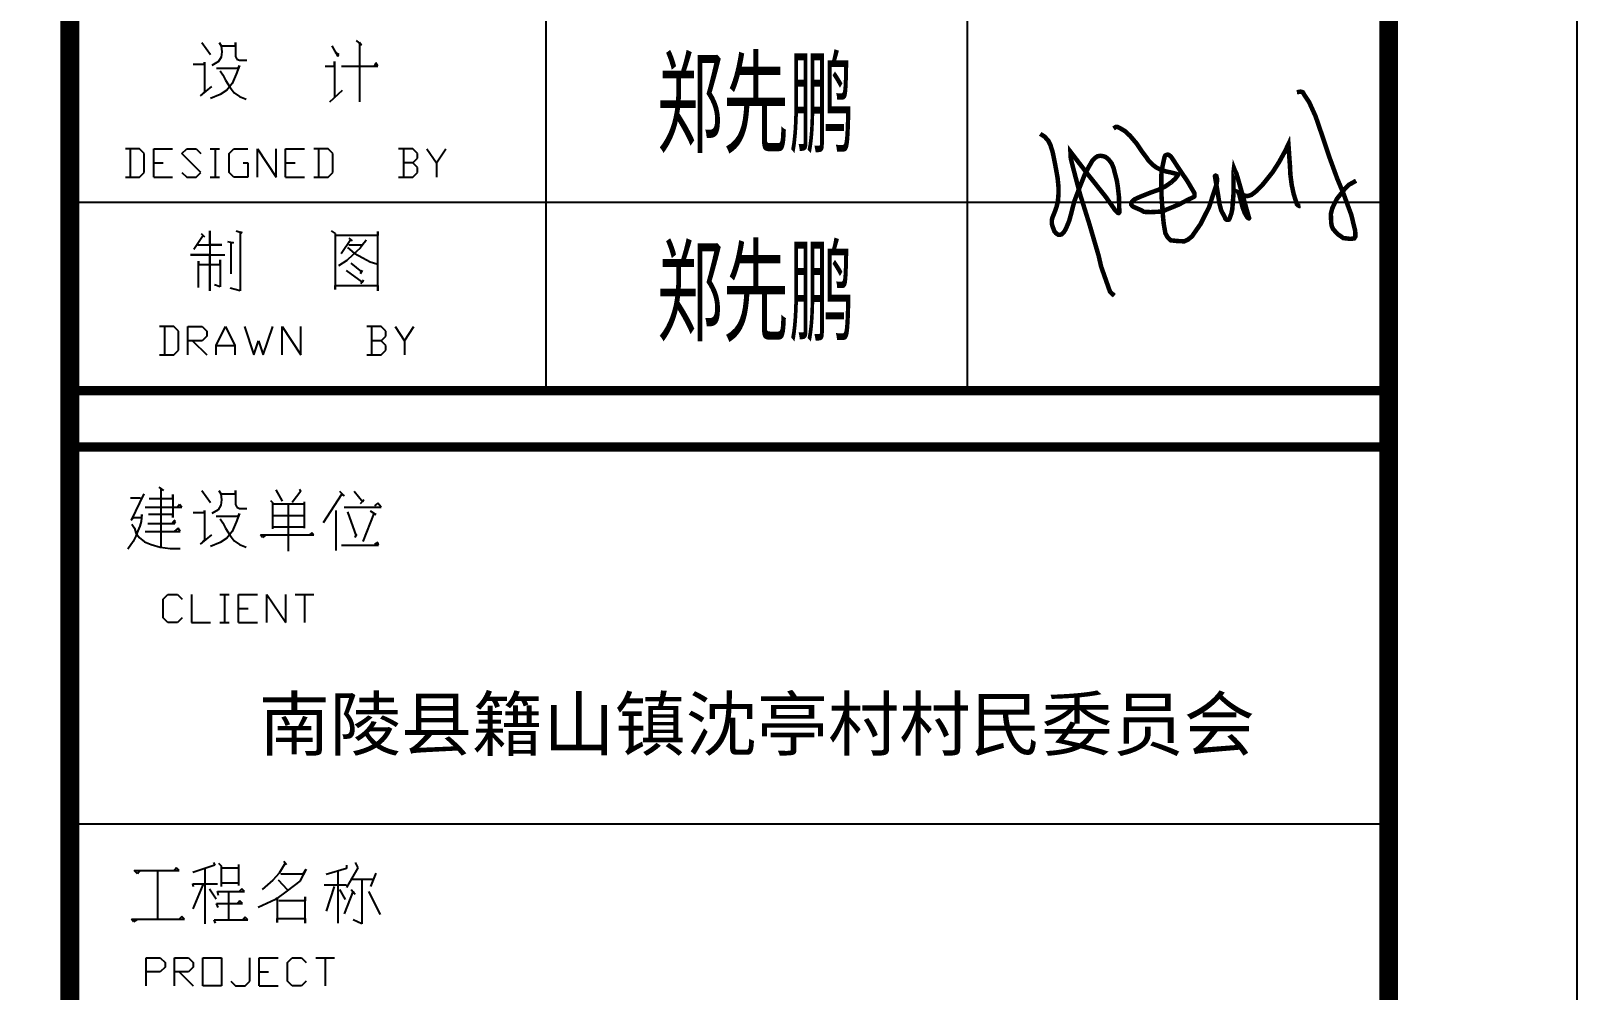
# Model space of a CAD drawing. Extents: x -307088 to 5640332, y -3541089 to -2181377.
# Drawn here: x 5578717 to 5591026, y -3525913 to -3518275 of the extents above; entities that cross this region are included whole.
import ezdxf

# ---------------------------------------------------------------- set-up
doc = ezdxf.new("R2010")
doc.units = 0
doc.header["$LTSCALE"] = 100
doc.header["$MEASUREMENT"] = 0
doc.layers.get('0').update_dxf_attribs({"linetype": 'CONTINUOUS'})
doc.layers.add('PUB_TITLE', color=4, linetype='CONTINUOUS')
doc.styles.add('TSSD_REIN', font='Tssdeng.shx', dxfattribs={"width": 0.7, "bigfont": 'hztxt.shx'})
doc.styles.add('图签2', font='simhei.ttf', dxfattribs={"height": 1000})

# ---------------------------------------------------------------- blocks, each defined once
blk = doc.blocks.new('A$C05C95A80')
at = {"const_width": 24}
for points in [[(1368.7, 1088.8), (1388.3, 1092.3), (1400.2, 1088.8), (1408.5, 1074.9), (1433.3, 1037.6), (1467.9, 961.5), (1498.9, 871.1), (1543.8, 737.6), (1582.7, 631.1), (1616.8, 549.1), (1657.5, 438.4), (1677.6, 356.1), (1679.1, 340), (1679.1, 323.1), (1673.4, 313.3), (1663.6, 311.9), (1653.8, 310.5), (1646, 311.2), (1628.4, 313.3), (1615.8, 314.7), (1589.1, 332.9), (1574.3, 347.7), (1560.3, 363.8), (1553.9, 377.9), (1551.1, 396.1), (1549, 441.8), (1556.1, 472), (1581.4, 523.2), (1621.3, 573.7), (1643.6, 596.9), (1683.1, 619.1)], [(395.4, 896.6), (407.7, 904.8), (415.9, 905.5), (428.3, 899.3), (456.3, 882.7), (483.3, 857.6), (517.7, 817.3), (546.4, 774.4), (567.7, 746.4), (583.2, 724.2), (603.5, 703.9), (621.9, 690.1), (647.9, 676.6), (673.9, 668.6), (702.6, 662.5), (727.5, 656.4), (735.5, 653.3), (737.1, 648.9), (723, 629.7), (699.7, 609)], [(6.5, 868.1), (30.5, 852.7), (49.7, 831), (60.5, 809.3), (72.6, 770.6), (83.9, 715.8), (93.1, 666.3), (99.1, 631.2), (103.3, 587), (103.4, 547.1), (100.4, 510.6), (93.1, 480), (82.5, 450.6), (76.6, 436.1), (73.4, 428.2), (69.9, 418), (68.4, 410.3), (68, 401.3), (68, 391.7), (69.9, 383.5), (73.7, 372.1), (77.6, 361.8), (82, 350.7), (89.5, 341.4), (96.2, 336), (102.9, 332.4), (110.8, 332), (120.8, 334.7), (130.6, 344.5), (140.5, 359.7), (146.3, 372.9), (160.1, 405.5), (171.3, 446.6), (187.3, 509), (213, 577.1), (241.9, 649.4), (262.4, 689.6), (282.8, 724.7), (296.3, 739.5), (311.2, 749.3), (326.9, 751.8), (341.3, 749.3), (354.8, 744.6), (369.3, 732.3), (385.4, 711.6), (395.6, 687.8), (402.4, 661.4), (413.7, 617.6), (418.9, 583), (424.4, 534.3), (425.7, 485.1), (426.3, 454.6), (426.3, 451.4), (425.5, 449.7), (423.1, 448), (420.9, 448.1), (419.1, 448.6), (417, 450.1), (403, 464.3), (355.3, 532.4), (310.2, 589.2), (257, 656.2), (213.3, 712.9), (166.9, 773.2), (168.8, 737.7), (179.5, 694.1), (217.3, 549.8), (266.8, 391.4), (316.9, 219.9), (329.7, 163.8), (376.8, 30.5), (399.7, 8.7)], [(699.7, 609), (668.1, 587.5), (651.6, 580.2), (632.7, 570.6), (591.1, 555.6), (539.8, 535.3), (507.8, 520.8), (499.6, 514), (494.2, 508.7), (489.4, 500), (489.9, 492.2), (496.2, 484), (502.5, 480.1), (540.7, 463.7), (555.7, 455), (564, 453.5), (578, 453), (592.5, 452.5), (654, 455.5), (675.3, 465.6), (740.2, 491.7), (789.6, 517.8), (821.6, 532.8), (825.4, 537.7), (825.4, 544.5), (825.4, 552.7), (786.7, 618.6), (759.1, 658.7), (704.8, 741.1), (699, 748.8), (693.7, 752.7), (687.4, 757.1), (681.1, 757.5), (674.3, 755.6), (670.5, 753.2), (669, 751.3), (667.6, 747.9), (666.6, 745.9), (657.4, 704.3), (654, 685.4), (650.6, 666), (649.6, 651.5), (649.4, 598.7), (650.3, 538.5), (652, 515), (658.1, 428.8), (662.5, 387.8), (670.9, 340.1), (683.5, 317.7), (699, 303), (732.6, 299.1), (771.5, 297.4), (790.4, 306.5), (811.6, 323.3), (857.8, 389.7), (903.1, 479.9), (929.9, 562.8), (938.9, 588.4), (943.1, 603.2), (945, 619.6), (945, 630.2), (941.3, 644.5), (937.7, 646.3), (935.3, 644.8), (934.3, 643.6), (934.3, 641.1), (934.7, 639.3), (935, 636), (950.9, 541.9), (958, 496.6), (967.2, 461), (983.2, 431.5), (989.8, 417.2), (993.1, 413.2), (998.6, 411.4), (1003.5, 411.4), (1007.7, 412.6), (1011.7, 418.4), (1020.9, 445), (1025.8, 467.4), (1028.6, 500.2), (1032.9, 557.3), (1032.4, 581.9), (1032.9, 660.2), (1034, 676.6), (1035.1, 685.4), (1040.6, 671.7), (1047.8, 657.4), (1057.1, 626.3), (1115.2, 420.6), (1114.3, 419.4), (1113, 419.4), (1112, 419.9), (1110.8, 420.5), (1109.1, 421.9), (1107.8, 423.1), (1106.5, 424.4), (1104.2, 427), (1102.6, 429.8), (1092, 447.8), (1081.5, 475.3), (1071.6, 512.1), (1063.3, 545.1), (1058.4, 555.6), (1057.8, 557.8), (1061.7, 556.1), (1066.1, 552.8), (1068.3, 551.2), (1071.6, 549), (1076.5, 545.1), (1087.6, 541.9), (1097.5, 538.6), (1109.1, 538.6), (1118.4, 540.8), (1127.2, 544.1), (1154.2, 564.5), (1190.6, 602.6), (1240.2, 664.8), (1273.8, 717.2), (1306.3, 776.1), (1323.9, 813), (1328.1, 752.6), (1332.2, 695.5), (1334.3, 651.6), (1341.3, 597.2), (1351.8, 548.4), (1368.6, 495.4), (1374.9, 488.4), (1381.8, 485), (1388.1, 485.7)]]:
    blk.add_lwpolyline(points, dxfattribs=at)
blk = doc.blocks.new('A$C24767006')
at = {"layer": 'PUB_TITLE'}
for p, q in [((3864, 28988, 1874), (3864, 18518, 1874)), ((7218, 28988, 1874), (7218, 18518, 1874)), ((1126, 21259, 1874), (1195, 21165, 1874)), ((1263, 21259, 1874), (1279, 21233, 1874)), ((1279, 21233, 1874), (1284, 21186, 1874)), ((1284, 21186, 1874), (1279, 21144, 1874)), ((1284, 21233, 1874), (1394, 21233, 1874)), ((1394, 21259, 1874), (1394, 21149, 1874)), ((1394, 21233, 1874), (1394, 21259, 1874)), ((2161, 21233, 1874), (2208, 21149, 1874)), ((2218, 21165, 1874), (2187, 21181, 1874)), ((2355, 21275, 1874), (2397, 21238, 1874)), ((2381, 21259, 1874), (2381, 20787, 1874)), ((2397, 21238, 1874), (2381, 21259, 1874)), ((1058, 21086, 1874), (1147, 21086, 1874)), ((1147, 21102, 1874), (1147, 20866, 1874)), ((1147, 21086, 1874), (1147, 21102, 1874)), ((1258, 21107, 1874), (1205, 21076, 1874)), ((1242, 21055, 1874), (1415, 21055, 1874)), ((1279, 21144, 1874), (1258, 21107, 1874)), ((1394, 21149, 1874), (1405, 21128, 1874)), ((1426, 21076, 1874), (1399, 21007, 1874)), ((1405, 21128, 1874), (1426, 21118, 1874)), ((1415, 21055, 1874), (1426, 21076, 1874)), ((1426, 21118, 1874), (1483, 21118, 1874)), ((2108, 21070, 1874), (2182, 21070, 1874)), ((2182, 21107, 1874), (2182, 20818, 1874)), ((2182, 21070, 1874), (2182, 21107, 1874)), ((2208, 21149, 1874), (2218, 21165, 1874)), ((2239, 21070, 1874), (2528, 21070, 1874)), ((2512, 21097, 1874), (2497, 21070, 1874)), ((2528, 21070, 1874), (2512, 21097, 1874)), ((1273, 21034, 1874), (1294, 21002, 1874)), ((1294, 21002, 1874), (1315, 20960, 1874)), ((1315, 20960, 1874), (1352, 20902, 1874)), ((1368, 20934, 1874), (1326, 20881, 1874)), ((1399, 21007, 1874), (1368, 20934, 1874)), ((1116, 20834, 1874), (1205, 20908, 1874)), ((1147, 20866, 1874), (1116, 20834, 1874)), ((1273, 20845, 1874), (1195, 20813, 1874)), ((1326, 20881, 1874), (1273, 20845, 1874)), ((1352, 20902, 1874), (1384, 20860, 1874)), ((1384, 20860, 1874), (1426, 20829, 1874)), ((1426, 20829, 1874), (1478, 20808, 1874)), ((2145, 20787, 1874), (2245, 20881, 1874)), ((631, 20413, 1874), (518, 20413, 1874)), ((556, 20413, 1874), (556, 20188, 1874)), ((668, 20375, 1874), (631, 20413, 1874)), ((668, 20225, 1874), (668, 20375, 1874)), ((743, 20413, 1874), (893, 20413, 1874)), ((743, 20188, 1874), (743, 20413, 1874)), ((968, 20375, 1874), (1006, 20413, 1874)), ((1118, 20225, 1874), (968, 20375, 1874)), ((1006, 20413, 1874), (1081, 20413, 1874)), ((1081, 20413, 1874), (1118, 20375, 1874)), ((1193, 20413, 1874), (1268, 20413, 1874)), ((1231, 20413, 1874), (1231, 20188, 1874)), ((1343, 20375, 1874), (1381, 20413, 1874)), ((1343, 20225, 1874), (1343, 20375, 1874)), ((1381, 20413, 1874), (1493, 20413, 1874)), ((1568, 20413, 1874), (1718, 20188, 1874)), ((1568, 20188, 1874), (1568, 20413, 1874)), ((1718, 20188, 1874), (1718, 20413, 1874)), ((1793, 20413, 1874), (1943, 20413, 1874)), ((1793, 20188, 1874), (1793, 20413, 1874)), ((2131, 20413, 1874), (2018, 20413, 1874)), ((2056, 20413, 1874), (2056, 20188, 1874)), ((2168, 20375, 1874), (2131, 20413, 1874)), ((2168, 20225, 1874), (2168, 20375, 1874)), ((2806, 20413, 1874), (2693, 20413, 1874)), ((2731, 20413, 1874), (2731, 20188, 1874)), ((2843, 20375, 1874), (2806, 20413, 1874)), ((2806, 20300, 1874), (2843, 20338, 1874)), ((2843, 20338, 1874), (2843, 20375, 1874)), ((2918, 20413, 1874), (2993, 20300, 1874)), ((2993, 20300, 1874), (3068, 20413, 1874)), ((631, 20188, 1874), (668, 20225, 1874)), ((743, 20300, 1874), (818, 20300, 1874)), ((968, 20225, 1874), (1006, 20188, 1874)), ((1081, 20188, 1874), (1118, 20225, 1874)), ((1381, 20188, 1874), (1343, 20225, 1874)), ((1456, 20300, 1874), (1493, 20300, 1874)), ((1493, 20300, 1874), (1493, 20188, 1874)), ((1793, 20300, 1874), (1868, 20300, 1874)), ((2131, 20188, 1874), (2168, 20225, 1874)), ((2806, 20300, 1874), (2731, 20300, 1874)), ((2843, 20263, 1874), (2806, 20300, 1874)), ((2806, 20188, 1874), (2843, 20225, 1874)), ((2843, 20225, 1874), (2843, 20263, 1874)), ((2993, 20300, 1874), (2993, 20188, 1874)), ((518, 20188, 1874), (631, 20188, 1874)), ((743, 20188, 1874), (893, 20188, 1874)), ((1006, 20188, 1874), (1081, 20188, 1874)), ((1193, 20188, 1874), (1268, 20188, 1874)), ((1493, 20188, 1874), (1381, 20188, 1874)), ((1793, 20188, 1874), (1943, 20188, 1874)), ((2018, 20188, 1874), (2131, 20188, 1874)), ((2693, 20188, 1874), (2806, 20188, 1874)), ((75, 19988, 1874), (10575, 19988, 1874)), ((1137, 19723, 1874), (1063, 19612, 1874)), ((1121, 19738, 1874), (1147, 19712, 1874)), ((1147, 19712, 1874), (1137, 19723, 1874)), ((1189, 19759, 1874), (1189, 19282, 1874)), ((1189, 19649, 1874), (1189, 19759, 1874)), ((1399, 19759, 1874), (1447, 19744, 1874)), ((1431, 19749, 1874), (1431, 19282, 1874)), ((1447, 19744, 1874), (1431, 19749, 1874)), ((2155, 19759, 1874), (2187, 19738, 1874)), ((2187, 19738, 1874), (2187, 19292, 1874)), ((2528, 19723, 1874), (2187, 19723, 1874)), ((2297, 19702, 1874), (2323, 19681, 1874)), ((2528, 19754, 1874), (2528, 19723, 1874)), ((2528, 19282, 1874), (2528, 19754, 1874)), ((1095, 19649, 1874), (1284, 19649, 1874)), ((1284, 19649, 1874), (1189, 19649, 1874)), ((1331, 19675, 1874), (1378, 19665, 1874)), ((1357, 19665, 1874), (1357, 19418, 1874)), ((1378, 19665, 1874), (1357, 19665, 1874)), ((2313, 19691, 1874), (2234, 19576, 1874)), ((2287, 19628, 1874), (2339, 19581, 1874)), ((2297, 19649, 1874), (2402, 19649, 1874)), ((2323, 19681, 1874), (2313, 19691, 1874)), ((2386, 19623, 1874), (2329, 19570, 1874)), ((2339, 19581, 1874), (2407, 19544, 1874)), ((2434, 19686, 1874), (2386, 19623, 1874)), ((2402, 19649, 1874), (2434, 19686, 1874)), ((1037, 19570, 1874), (1310, 19570, 1874)), ((1189, 19570, 1874), (1037, 19570, 1874)), ((1100, 19518, 1874), (1100, 19492, 1874)), ((1100, 19308, 1874), (1100, 19518, 1874)), ((1100, 19492, 1874), (1273, 19492, 1874)), ((1189, 19282, 1874), (1189, 19570, 1874)), ((1273, 19528, 1874), (1273, 19313, 1874)), ((1273, 19492, 1874), (1273, 19528, 1874)), ((2281, 19523, 1874), (2213, 19481, 1874)), ((2329, 19570, 1874), (2281, 19523, 1874)), ((2313, 19502, 1874), (2397, 19434, 1874)), ((2407, 19544, 1874), (2465, 19513, 1874)), ((2465, 19513, 1874), (2518, 19497, 1874)), ((1273, 19313, 1874), (1226, 19329, 1874)), ((2276, 19444, 1874), (2402, 19350, 1874)), ((2402, 19444, 1874), (2386, 19418, 1874)), ((2413, 19366, 1874), (2392, 19339, 1874)), ((2397, 19434, 1874), (2402, 19444, 1874)), ((2402, 19350, 1874), (2413, 19366, 1874)), ((1431, 19282, 1874), (1352, 19303, 1874)), ((2187, 19324, 1874), (2528, 19324, 1874)), ((2187, 19292, 1874), (2187, 19324, 1874)), ((2528, 19324, 1874), (2528, 19282, 1874)), ((903, 18997, 1874), (790, 18997, 1874)), ((828, 18997, 1874), (828, 18772, 1874)), ((940, 18960, 1874), (903, 18997, 1874)), ((940, 18810, 1874), (940, 18960, 1874)), ((1015, 18997, 1874), (1128, 18997, 1874)), ((1015, 18772, 1874), (1015, 18997, 1874)), ((1128, 18997, 1874), (1165, 18960, 1874)), ((1165, 18960, 1874), (1165, 18922, 1874)), ((1240, 18847, 1874), (1315, 18997, 1874)), ((1315, 18997, 1874), (1390, 18847, 1874)), ((1465, 18997, 1874), (1540, 18772, 1874)), ((1615, 18772, 1874), (1690, 18997, 1874)), ((1765, 18997, 1874), (1915, 18772, 1874)), ((1765, 18772, 1874), (1765, 18997, 1874)), ((1915, 18772, 1874), (1915, 18997, 1874)), ((2553, 18997, 1874), (2440, 18997, 1874)), ((2478, 18997, 1874), (2478, 18772, 1874)), ((2590, 18960, 1874), (2553, 18997, 1874)), ((2590, 18922, 1874), (2590, 18960, 1874)), ((2665, 18997, 1874), (2740, 18885, 1874)), ((2740, 18885, 1874), (2815, 18997, 1874)), ((1128, 18885, 1874), (1015, 18885, 1874)), ((1053, 18885, 1874), (1165, 18772, 1874)), ((1165, 18922, 1874), (1128, 18885, 1874)), ((1240, 18847, 1874), (1390, 18847, 1874)), ((1240, 18772, 1874), (1240, 18847, 1874)), ((1390, 18847, 1874), (1390, 18772, 1874)), ((1540, 18772, 1874), (1578, 18885, 1874)), ((1578, 18885, 1874), (1615, 18772, 1874)), ((2553, 18885, 1874), (2478, 18885, 1874)), ((2553, 18885, 1874), (2590, 18922, 1874)), ((2590, 18847, 1874), (2553, 18885, 1874)), ((2590, 18810, 1874), (2590, 18847, 1874)), ((2740, 18885, 1874), (2740, 18772, 1874)), ((790, 18772, 1874), (903, 18772, 1874)), ((903, 18772, 1874), (940, 18810, 1874)), ((2440, 18772, 1874), (2553, 18772, 1874)), ((2553, 18772, 1874), (2590, 18810, 1874)), ((559, 17634, 1874), (638, 17634, 1874)), ((664, 17665, 1874), (564, 17455, 1874)), ((706, 17628, 1874), (895, 17628, 1874)), ((785, 17718, 1874), (821, 17691, 1874)), ((800, 17702, 1874), (800, 17245, 1874)), ((821, 17691, 1874), (800, 17702, 1874)), ((895, 17660, 1874), (895, 17476, 1874)), ((895, 17628, 1874), (895, 17660, 1874)), ((1126, 17691, 1874), (1194, 17597, 1874)), ((1262, 17691, 1874), (1278, 17665, 1874)), ((1278, 17665, 1874), (1283, 17618, 1874)), ((1283, 17618, 1874), (1278, 17576, 1874)), ((1283, 17665, 1874), (1394, 17665, 1874)), ((1394, 17691, 1874), (1394, 17581, 1874)), ((1394, 17665, 1874), (1394, 17691, 1874)), ((1672, 17613, 1874), (1688, 17597, 1874)), ((1714, 17697, 1874), (1766, 17607, 1874)), ((1913, 17686, 1874), (1845, 17597, 1874)), ((1903, 17702, 1874), (1913, 17686, 1874)), ((2239, 17660, 1874), (2092, 17434, 1874)), ((2223, 17686, 1874), (2260, 17649, 1874)), ((2260, 17649, 1874), (2239, 17660, 1874)), ((2339, 17686, 1874), (2407, 17602, 1874)), ((2417, 17618, 1874), (2386, 17586, 1874)), ((2407, 17602, 1874), (2417, 17618, 1874)), ((648, 17502, 1874), (643, 17445, 1874)), ((648, 17476, 1874), (648, 17502, 1874)), ((674, 17560, 1874), (968, 17560, 1874)), ((895, 17502, 1874), (701, 17502, 1874)), ((895, 17476, 1874), (895, 17502, 1874)), ((947, 17581, 1874), (932, 17560, 1874)), ((968, 17560, 1874), (947, 17581, 1874)), ((1058, 17518, 1874), (1147, 17518, 1874)), ((1147, 17534, 1874), (1147, 17298, 1874)), ((1147, 17518, 1874), (1147, 17534, 1874)), ((1257, 17539, 1874), (1205, 17508, 1874)), ((1241, 17487, 1874), (1415, 17487, 1874)), ((1278, 17576, 1874), (1257, 17539, 1874)), ((1394, 17581, 1874), (1404, 17560, 1874)), ((1425, 17508, 1874), (1399, 17439, 1874)), ((1404, 17560, 1874), (1425, 17550, 1874)), ((1415, 17487, 1874), (1425, 17508, 1874)), ((1425, 17550, 1874), (1483, 17550, 1874)), ((1688, 17597, 1874), (1688, 17387, 1874)), ((1693, 17492, 1874), (1940, 17492, 1874)), ((1698, 17586, 1874), (1940, 17586, 1874)), ((1814, 17581, 1874), (1814, 17208, 1874)), ((1940, 17602, 1874), (1940, 17392, 1874)), ((2192, 17534, 1874), (2192, 17214, 1874)), ((2260, 17560, 1874), (2554, 17560, 1874)), ((2286, 17523, 1874), (2354, 17329, 1874)), ((2496, 17508, 1874), (2407, 17287, 1874)), ((2465, 17529, 1874), (2512, 17502, 1874)), ((2512, 17502, 1874), (2496, 17508, 1874)), ((2528, 17592, 1874), (2501, 17571, 1874)), ((2554, 17560, 1874), (2528, 17592, 1874)), ((564, 17455, 1874), (585, 17476, 1874)), ((569, 17424, 1874), (590, 17392, 1874)), ((585, 17476, 1874), (648, 17476, 1874)), ((590, 17392, 1874), (601, 17355, 1874)), ((617, 17371, 1874), (601, 17329, 1874)), ((632, 17408, 1874), (617, 17371, 1874)), ((643, 17445, 1874), (632, 17408, 1874)), ((674, 17366, 1874), (953, 17366, 1874)), ((695, 17429, 1874), (911, 17429, 1874)), ((905, 17450, 1874), (890, 17434, 1874)), ((916, 17434, 1874), (905, 17455, 1874)), ((911, 17455, 1874), (905, 17450, 1874)), ((937, 17392, 1874), (905, 17366, 1874)), ((911, 17429, 1874), (911, 17455, 1874)), ((953, 17366, 1874), (937, 17392, 1874)), ((1273, 17466, 1874), (1294, 17434, 1874)), ((1294, 17434, 1874), (1315, 17392, 1874)), ((1315, 17392, 1874), (1352, 17334, 1874)), ((1367, 17366, 1874), (1325, 17313, 1874)), ((1399, 17439, 1874), (1367, 17366, 1874)), ((1688, 17403, 1874), (1940, 17403, 1874)), ((580, 17287, 1874), (538, 17224, 1874)), ((601, 17329, 1874), (580, 17287, 1874)), ((601, 17355, 1874), (627, 17319, 1874)), ((627, 17319, 1874), (669, 17282, 1874)), ((669, 17282, 1874), (722, 17261, 1874)), ((722, 17261, 1874), (795, 17240, 1874)), ((795, 17240, 1874), (874, 17229, 1874)), ((1115, 17266, 1874), (1205, 17340, 1874)), ((1147, 17298, 1874), (1115, 17266, 1874)), ((1273, 17277, 1874), (1194, 17245, 1874)), ((1325, 17313, 1874), (1273, 17277, 1874)), ((1352, 17334, 1874), (1383, 17292, 1874)), ((1383, 17292, 1874), (1425, 17261, 1874)), ((1425, 17261, 1874), (1478, 17240, 1874)), ((1593, 17340, 1874), (2018, 17340, 1874)), ((1609, 17319, 1874), (1593, 17340, 1874)), ((1630, 17334, 1874), (1609, 17319, 1874)), ((2003, 17355, 1874), (1982, 17340, 1874)), ((2018, 17340, 1874), (2003, 17355, 1874)), ((2239, 17256, 1874), (2533, 17256, 1874)), ((2354, 17345, 1874), (2344, 17319, 1874)), ((2354, 17329, 1874), (2354, 17345, 1874)), ((2528, 17277, 1874), (2501, 17261, 1874)), ((2533, 17256, 1874), (2528, 17277, 1874)), ((874, 17229, 1874), (953, 17229, 1874)), ((819, 16827, 1874), (856, 16865, 1874)), ((856, 16865, 1874), (931, 16865, 1874)), ((931, 16865, 1874), (969, 16827, 1874)), ((1044, 16865, 1874), (1044, 16640, 1874)), ((1269, 16865, 1874), (1344, 16865, 1874)), ((1306, 16865, 1874), (1306, 16640, 1874)), ((1419, 16865, 1874), (1569, 16865, 1874)), ((1419, 16640, 1874), (1419, 16865, 1874)), ((1644, 16865, 1874), (1794, 16640, 1874)), ((1644, 16640, 1874), (1644, 16865, 1874)), ((1794, 16640, 1874), (1794, 16865, 1874)), ((1869, 16865, 1874), (2019, 16865, 1874)), ((1944, 16865, 1874), (1944, 16640, 1874)), ((819, 16677, 1874), (819, 16827, 1874)), ((1419, 16752, 1874), (1494, 16752, 1874)), ((856, 16640, 1874), (819, 16677, 1874)), ((931, 16640, 1874), (856, 16640, 1874)), ((969, 16677, 1874), (931, 16640, 1874)), ((1044, 16640, 1874), (1194, 16640, 1874)), ((1269, 16640, 1874), (1344, 16640, 1874)), ((1419, 16640, 1874), (1569, 16640, 1874)), ((75, 15038, 1874), (10575, 15038, 1874)), ((588, 14666, 1874), (945, 14666, 1874)), ((614, 14640, 1874), (588, 14666, 1874)), ((635, 14666, 1874), (614, 14640, 1874)), ((772, 14666, 1874), (772, 14278, 1874)), ((772, 14661, 1874), (772, 14278, 1874)), ((924, 14687, 1874), (903, 14661, 1874)), ((945, 14666, 1874), (924, 14687, 1874)), ((1229, 14708, 1874), (1055, 14651, 1874)), ((1150, 14682, 1874), (1150, 14241, 1874)), ((1218, 14729, 1874), (1229, 14708, 1874)), ((1260, 14724, 1874), (1281, 14703, 1874)), ((1281, 14703, 1874), (1281, 14540, 1874)), ((1281, 14687, 1874), (1423, 14687, 1874)), ((1418, 14714, 1874), (1418, 14546, 1874)), ((1790, 14724, 1874), (1743, 14645, 1874)), ((1780, 14740, 1874), (1801, 14714, 1874)), ((1801, 14714, 1874), (1790, 14724, 1874)), ((1958, 14677, 1874), (1906, 14582, 1874)), ((1932, 14640, 1874), (1958, 14677, 1874)), ((2279, 14682, 1874), (2116, 14635, 1874)), ((2210, 14661, 1874), (2210, 14246, 1874)), ((2279, 14708, 1874), (2279, 14682, 1874)), ((2368, 14687, 1874), (2279, 14530, 1874)), ((2347, 14729, 1874), (2368, 14687, 1874)), ((1055, 14561, 1874), (1250, 14561, 1874)), ((1061, 14535, 1874), (1055, 14561, 1874)), ((1134, 14551, 1874), (1055, 14362, 1874)), ((1286, 14567, 1874), (1423, 14567, 1874)), ((1691, 14588, 1874), (1607, 14514, 1874)), ((1743, 14645, 1874), (1691, 14588, 1874)), ((1733, 14593, 1874), (1806, 14514, 1874)), ((1754, 14640, 1874), (1932, 14640, 1874)), ((1906, 14582, 1874), (1806, 14504, 1874)), ((2100, 14551, 1874), (2279, 14551, 1874)), ((2179, 14540, 1874), (2116, 14341, 1874)), ((2310, 14598, 1874), (2494, 14598, 1874)), ((2399, 14598, 1874), (2399, 14241, 1874)), ((2510, 14645, 1874), (2468, 14540, 1874)), ((1187, 14519, 1874), (1239, 14441, 1874)), ((1244, 14404, 1874), (1449, 14404, 1874)), ((1255, 14372, 1874), (1244, 14404, 1874)), ((1250, 14498, 1874), (1465, 14498, 1874)), ((1260, 14467, 1874), (1250, 14498, 1874)), ((1339, 14493, 1874), (1339, 14273, 1874)), ((1428, 14425, 1874), (1407, 14399, 1874)), ((1444, 14519, 1874), (1418, 14493, 1874)), ((1449, 14404, 1874), (1428, 14425, 1874)), ((1465, 14498, 1874), (1444, 14519, 1874)), ((1712, 14435, 1874), (1575, 14372, 1874)), ((1806, 14504, 1874), (1712, 14435, 1874)), ((1717, 14451, 1874), (1727, 14441, 1874)), ((1727, 14441, 1874), (1727, 14252, 1874)), ((1948, 14425, 1874), (1738, 14425, 1874)), ((1948, 14456, 1874), (1948, 14425, 1874)), ((1948, 14246, 1874), (1948, 14456, 1874)), ((2221, 14514, 1874), (2268, 14435, 1874)), ((2331, 14504, 1874), (2258, 14320, 1874)), ((2315, 14514, 1874), (2347, 14477, 1874)), ((2452, 14498, 1874), (2546, 14315, 1874)), ((966, 14299, 1874), (945, 14278, 1874)), ((987, 14278, 1874), (966, 14299, 1874)), ((1470, 14294, 1874), (1449, 14267, 1874)), ((1491, 14273, 1874), (1470, 14294, 1874)), ((1727, 14283, 1874), (1948, 14283, 1874)), ((1727, 14252, 1874), (1727, 14283, 1874)), ((1948, 14283, 1874), (1948, 14246, 1874)), ((567, 14278, 1874), (987, 14278, 1874)), ((583, 14257, 1874), (567, 14278, 1874)), ((609, 14273, 1874), (583, 14257, 1874)), ((1223, 14273, 1874), (1491, 14273, 1874)), ((1234, 14246, 1874), (1223, 14273, 1874)), ((2399, 14241, 1874), (2331, 14273, 1874)), ((683, 13972, 1874), (795, 13972, 1874)), ((683, 13747, 1874), (683, 13972, 1874)), ((795, 13972, 1874), (833, 13934, 1874)), ((833, 13934, 1874), (833, 13897, 1874)), ((908, 13972, 1874), (1020, 13972, 1874)), ((908, 13747, 1874), (908, 13972, 1874)), ((1020, 13972, 1874), (1058, 13934, 1874)), ((1058, 13934, 1874), (1058, 13897, 1874)), ((1133, 13972, 1874), (1283, 13972, 1874)), ((1133, 13747, 1874), (1133, 13972, 1874)), ((1283, 13972, 1874), (1283, 13747, 1874)), ((1508, 13784, 1874), (1508, 13972, 1874)), ((1583, 13972, 1874), (1733, 13972, 1874)), ((1583, 13747, 1874), (1583, 13972, 1874)), ((1808, 13934, 1874), (1845, 13972, 1874)), ((1808, 13784, 1874), (1808, 13934, 1874)), ((1845, 13972, 1874), (1920, 13972, 1874)), ((1920, 13972, 1874), (1958, 13934, 1874)), ((2033, 13972, 1874), (2183, 13972, 1874)), ((2108, 13972, 1874), (2108, 13747, 1874)), ((795, 13859, 1874), (683, 13859, 1874)), ((833, 13897, 1874), (795, 13859, 1874)), ((1020, 13859, 1874), (908, 13859, 1874)), ((945, 13859, 1874), (1058, 13747, 1874)), ((1058, 13897, 1874), (1020, 13859, 1874)), ((1583, 13859, 1874), (1658, 13859, 1874)), ((1283, 13747, 1874), (1133, 13747, 1874)), ((1358, 13784, 1874), (1395, 13747, 1874)), ((1395, 13747, 1874), (1470, 13747, 1874)), ((1470, 13747, 1874), (1508, 13784, 1874)), ((1583, 13747, 1874), (1733, 13747, 1874)), ((1845, 13747, 1874), (1808, 13784, 1874)), ((1920, 13747, 1874), (1845, 13747, 1874)), ((1958, 13784, 1874), (1920, 13747, 1874))]:
    blk.add_line(p, q, dxfattribs=at)
at = {"layer": 'PUB_TITLE', "const_width": 150, "elevation": 1874}
blk.add_lwpolyline([(75, 60038), (75, 38)], dxfattribs=at)
at = {"layer": 'PUB_TITLE', "const_width": 75, "elevation": 1874}
for points in [[(75, 28988), (10575, 28988), (10575, 18488), (75, 18488)], [(75, 38), (75, 18038), (10575, 18038), (10575, 38)]]:
    blk.add_lwpolyline(points, close=True, dxfattribs=at)
at = {"xscale": 1.5, "yscale": 1.5, "zscale": 1.5}
blk.add_blockref('A$C05C95A80', (7791, 19230), dxfattribs=at)
at = {"layer": 'PUB_TITLE', "style": 'TSSD_REIN', "width": 0.7}
for p in [(4750, 20379, 1874), (4750, 18879, 1874)]:
    blk.add_text('郑先鹏', height=750, dxfattribs=at).set_placement(p)
at = {"layer": 'PUB_TITLE', "color": 6, "style": '图签2'}
blk.add_text('南陵县籍山镇沈亭村村民委员会', height=415.33, dxfattribs=at).set_placement((1579, 15625, 1874))

msp = doc.modelspace()

# ---------------------------------------------------------------- linework, layer by layer
at = {"layer": 'PUB_TITLE'}
msp.add_lwpolyline([(5479576.3, -3541089.1), (5591026.3, -3541089.1), (5591026.3, -3478089.1), (5479576.3, -3478089.1)], close=True, dxfattribs=at)
at = {"layer": 'PUB_TITLE', "const_width": 150}
msp.add_lwpolyline([(5483326.3, -3539589.1), (5589526.3, -3539589.1), (5589526.3, -3479589.1), (5483326.3, -3479589.1)], close=True, dxfattribs=at)

# ---------------------------------------------------------------- block references
msp.add_blockref('A$C24767006', (5578951.3, -3539626.6, -1873.5))

doc.saveas('drawing.dxf')
